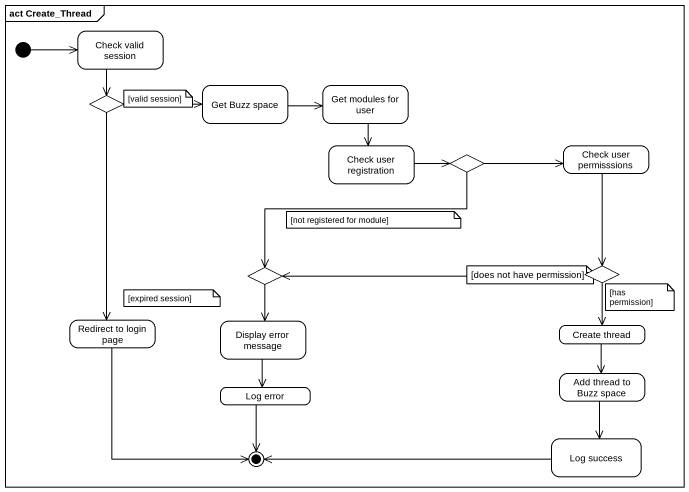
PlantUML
@startuml
mainframe act Create_Thread
hide empty description
state "Check valid session" as Check_valid_session
state "Get Buzz space" as Get_Buzz_space
state "Get modules for user" as Get_modules_for_user
state choice1 <<choice>>
state "Check user registration" as Check_user_registration
state choice2 <<choice>>
state "Check user permisssions" as Check_user_permisssions
state choice3 <<choice>>
state choice4 <<choice>>
state "Redirect to login page" as Redirect_to_login_page
state "Display error message" as Display_error_message
state "Create thread" as Create_thread
state "Log error" as Log_error
state "Add thread to Buzz space" as Add_thread_to_Buzz_space
state "Log success" as Log_success
[*] -right-> Check_valid_session
Check_valid_session --> choice1
Get_Buzz_space -right-> Get_modules_for_user
Get_modules_for_user --> Check_user_registration
choice1 -right-> Get_Buzz_space
choice1 --> Redirect_to_login_page
Check_user_registration -right-> choice2
choice2 -right-> Check_user_permisssions
choice2 -left-> choice3
Check_user_permisssions --> choice4
choice3 --> Display_error_message
choice4 -left-> choice3
choice4 --> Create_thread
Display_error_message --> Log_error
Create_thread --> Add_thread_to_Buzz_space
Add_thread_to_Buzz_space --> Log_success
Redirect_to_login_page --> [*]
Log_error --> [*]
Log_success -left-> [*]
note as N1
  [valid session]
end note
note as N2
  [not registered for module]
end note
note as N3
  [does not have permission]
end note
note as N4
  [expired session]
end note
note as N5
  [has permission]
end note
@enduml
